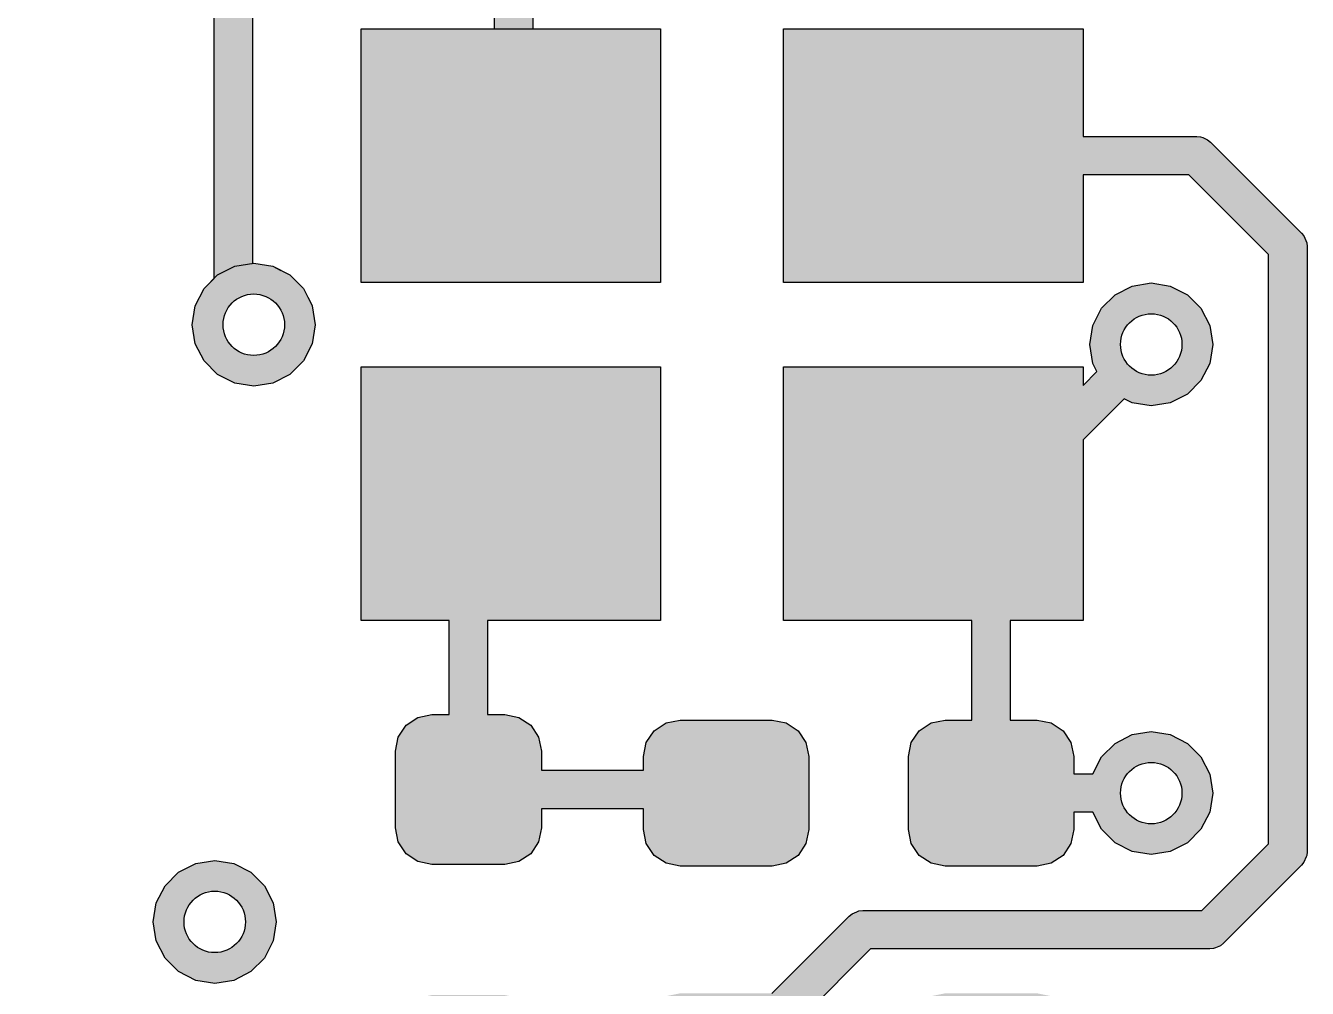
# Model space of a CAD drawing. Header units: millimetres. Extents: x -3894 to -3474, y -291 to 6.
# Drawn here: x -3812.19 to -3803.85, y -75.62 to -69.35 of the extents above; entities that cross this region are included whole.
import ezdxf

# ---------------------------------------------------------------- set-up
doc = ezdxf.new("R2010")
doc.units = ezdxf.units.MM
doc.layers.add('BLACK', color=7, linetype='Continuous')

msp = doc.modelspace()

# ---------------------------------------------------------------- hatches: boundary and pattern name
h = msp.add_hatch(color=256)
h.dxf.hatch_style = 1
h.paths.add_polyline_path([(-3810.3541, -67.9259), (-3810.3721, -67.835), (-3810.4236, -67.7579), (-3810.5007, -67.7065), (-3810.5916, -67.6884), (-3811.0916, -67.6884), (-3811.1824, -67.7065), (-3811.2595, -67.7579), (-3811.311, -67.835), (-3811.3291, -67.9259), (-3811.3291, -68.4009), (-3811.311, -68.4918), (-3811.2595, -68.5688), (-3811.1824, -68.6203), (-3811.0916, -68.6384), (-3810.9666, -68.6384), (-3810.9666, -70.9962), (-3810.9442, -70.9738), (-3810.8327, -70.917), (-3810.7166, -70.8986), (-3810.7166, -68.6384), (-3810.5916, -68.6384), (-3810.5007, -68.6203), (-3810.4236, -68.5688), (-3810.3721, -68.4918), (-3810.3541, -68.4009)])
h.paths.add_polyline_path([(-3808.5291, -67.9259), (-3808.5471, -67.835), (-3808.5986, -67.7579), (-3808.6757, -67.7065), (-3808.7666, -67.6884), (-3809.2666, -67.6884), (-3809.3574, -67.7065), (-3809.4345, -67.7579), (-3809.486, -67.835), (-3809.5041, -67.9259), (-3809.5041, -68.4009), (-3809.486, -68.4918), (-3809.4345, -68.5688), (-3809.3574, -68.6203), (-3809.2666, -68.6384), (-3809.1416, -68.6384), (-3809.1416, -69.3724), (-3808.8916, -69.3724), (-3808.8916, -68.6384), (-3808.7666, -68.6384), (-3808.6757, -68.6203), (-3808.5986, -68.5688), (-3808.5471, -68.4918), (-3808.5291, -68.4009)])
h = msp.add_hatch(color=256)
h.dxf.hatch_style = 1
h.paths.add_polyline_path([(-3805.3111, -70.3224), (-3804.6218, -70.3224), (-3804.1031, -70.8412), (-3804.1031, -74.6746), (-3804.5378, -75.1094), (-3806.7456, -75.1094), (-3806.7699, -75.1118), (-3806.7831, -75.1172), (-3806.815, -75.1304), (-3806.8339, -75.146), (-3807.3363, -75.6484), (-3807.9346, -75.6484), (-3808.0254, -75.6665), (-3808.1025, -75.7179), (-3808.154, -75.795), (-3808.1721, -75.8859), (-3808.1721, -76.3609), (-3808.154, -76.4518), (-3808.1483, -76.4603), (-3808.6312, -76.9433), (-3808.6467, -76.9622), (-3808.6654, -77.0073), (-3808.6678, -77.0316), (-3808.6678, -78.2666), (-3808.6708, -78.2686), (-3808.6871, -78.2929), (-3808.6928, -78.3216), (-3808.6928, -79.7716), (-3808.6871, -79.8003), (-3808.6708, -79.8247), (-3808.6465, -79.8409), (-3808.6178, -79.8466), (-3808.4678, -79.8466), (-3808.4391, -79.8409), (-3808.4148, -79.8247), (-3808.3985, -79.8003), (-3808.3928, -79.7716), (-3808.3928, -78.3216), (-3808.3985, -78.2929), (-3808.4148, -78.2686), (-3808.4178, -78.2666), (-3808.4178, -77.0834), (-3807.9328, -76.5984), (-3807.3346, -76.5984), (-3807.2437, -76.5803), (-3807.1666, -76.5288), (-3807.1151, -76.4518), (-3807.0971, -76.3609), (-3807.0971, -75.8859), (-3807.1151, -75.795), (-3807.1208, -75.7864), (-3806.6938, -75.3594), (-3804.4861, -75.3594), (-3804.4617, -75.357), (-3804.4166, -75.3383), (-3804.3977, -75.3228), (-3803.8897, -74.8148), (-3803.8741, -74.7958), (-3803.8555, -74.7508), (-3803.8531, -74.7264), (-3803.8531, -70.7894), (-3803.8555, -70.765), (-3803.8741, -70.7199), (-3803.8897, -70.701), (-3804.4817, -70.109), (-3804.5006, -70.0934), (-3804.5325, -70.0802), (-3804.5457, -70.0748), (-3804.5701, -70.0724), (-3805.3111, -70.0724), (-3805.3111, -69.3724), (-3807.2611, -69.3724), (-3807.2611, -71.0224), (-3805.3111, -71.0224)])
h.paths.add_polyline_path([(-3805.3111, -72.0467), (-3805.0437, -71.7794), (-3804.9907, -71.8064), (-3804.8671, -71.8259), (-3804.7434, -71.8064), (-3804.6319, -71.7496), (-3804.5434, -71.6611), (-3804.4866, -71.5496), (-3804.4671, -71.4259), (-3804.4866, -71.3023), (-3804.5434, -71.1908), (-3804.6319, -71.1023), (-3804.7434, -71.0455), (-3804.8671, -71.0259), (-3804.9907, -71.0455), (-3805.1022, -71.1023), (-3805.1907, -71.1908), (-3805.2475, -71.3023), (-3805.2671, -71.4259), (-3805.2475, -71.5496), (-3805.2205, -71.6026), (-3805.3111, -71.6932), (-3805.3111, -71.5724), (-3807.2611, -71.5724), (-3807.2611, -73.2224), (-3806.0346, -73.2224), (-3806.0346, -73.8704), (-3806.2096, -73.8704), (-3806.3004, -73.8885), (-3806.3775, -73.9399), (-3806.429, -74.017), (-3806.4471, -74.1079), (-3806.4471, -74.5829), (-3806.429, -74.6738), (-3806.3775, -74.7508), (-3806.3004, -74.8023), (-3806.2096, -74.8204), (-3805.6096, -74.8204), (-3805.5187, -74.8023), (-3805.4416, -74.7508), (-3805.3901, -74.6738), (-3805.3721, -74.5829), (-3805.3721, -74.4704), (-3805.2468, -74.4704), (-3805.1907, -74.5805), (-3805.1022, -74.669), (-3804.9907, -74.7258), (-3804.8671, -74.7454), (-3804.7434, -74.7258), (-3804.6319, -74.669), (-3804.5434, -74.5805), (-3804.4866, -74.469), (-3804.4671, -74.3454), (-3804.4866, -74.2218), (-3804.5434, -74.1103), (-3804.6319, -74.0218), (-3804.7434, -73.965), (-3804.8671, -73.9454), (-3804.9907, -73.965), (-3805.1022, -74.0218), (-3805.1907, -74.1103), (-3805.2468, -74.2204), (-3805.3721, -74.2204), (-3805.3721, -74.1079), (-3805.3901, -74.017), (-3805.4416, -73.9399), (-3805.5187, -73.8885), (-3805.6096, -73.8704), (-3805.7846, -73.8704), (-3805.7846, -73.2224), (-3805.3111, -73.2224)], flags=17)
h.paths.add_polyline_path([(-3805.0671, -71.4259, -1), (-3804.6671, -71.4259, -1)], flags=16)
h.paths.add_polyline_path([(-3804.6671, -74.3454, -1), (-3805.0671, -74.3454, -1)], flags=16)
h.paths.add_polyline_path([(-3808.0611, -71.5724), (-3810.0111, -71.5724), (-3810.0111, -73.2224), (-3809.4371, -73.2224), (-3809.4371, -73.8344), (-3809.5496, -73.8344), (-3809.6404, -73.8525), (-3809.7175, -73.9039), (-3809.769, -73.981), (-3809.7871, -74.0719), (-3809.7871, -74.5719), (-3809.769, -74.6628), (-3809.7175, -74.7398), (-3809.6404, -74.7913), (-3809.5496, -74.8094), (-3809.0746, -74.8094), (-3808.9837, -74.7913), (-3808.9066, -74.7398), (-3808.8551, -74.6628), (-3808.8371, -74.5719), (-3808.8371, -74.4469), (-3808.1721, -74.4469), (-3808.1721, -74.5829), (-3808.154, -74.6738), (-3808.1025, -74.7508), (-3808.0254, -74.8023), (-3807.9346, -74.8204), (-3807.3346, -74.8204), (-3807.2437, -74.8023), (-3807.1666, -74.7508), (-3807.1151, -74.6738), (-3807.0971, -74.5829), (-3807.0971, -74.1079), (-3807.1151, -74.017), (-3807.1666, -73.9399), (-3807.2437, -73.8885), (-3807.3346, -73.8704), (-3807.9346, -73.8704), (-3808.0254, -73.8885), (-3808.1025, -73.9399), (-3808.154, -74.017), (-3808.1721, -74.1079), (-3808.1721, -74.1969), (-3808.8371, -74.1969), (-3808.8371, -74.0719), (-3808.8551, -73.981), (-3808.9066, -73.9039), (-3808.9837, -73.8525), (-3809.0746, -73.8344), (-3809.1871, -73.8344), (-3809.1871, -73.2224), (-3808.0611, -73.2224)])
h.paths.add_polyline_path([(-3808.0611, -69.3724), (-3808.8916, -69.3724), (-3810.0111, -69.3724), (-3810.0111, -71.0224), (-3808.0611, -71.0224)])
h.paths.add_polyline_path([(-3808.8371, -75.8969), (-3808.8551, -75.806), (-3808.9066, -75.7289), (-3808.9837, -75.6775), (-3809.0746, -75.6594), (-3809.5496, -75.6594), (-3809.6404, -75.6775), (-3809.7175, -75.7289), (-3809.769, -75.806), (-3809.7871, -75.8969), (-3809.7871, -76.3969), (-3809.769, -76.4878), (-3809.7175, -76.5648), (-3809.6404, -76.6163), (-3809.5496, -76.6344), (-3809.1678, -76.6344), (-3809.1678, -78.2666), (-3809.1708, -78.2686), (-3809.1871, -78.2929), (-3809.1928, -78.3216), (-3809.1928, -79.7716), (-3809.1871, -79.8003), (-3809.1708, -79.8247), (-3809.1465, -79.8409), (-3809.1178, -79.8466), (-3808.9678, -79.8466), (-3808.9391, -79.8409), (-3808.9148, -79.8247), (-3808.8985, -79.8003), (-3808.8928, -79.7716), (-3808.8928, -78.3216), (-3808.8985, -78.2929), (-3808.9148, -78.2686), (-3808.9178, -78.2666), (-3808.9178, -76.5723), (-3808.9066, -76.5648), (-3808.8551, -76.4878), (-3808.8371, -76.3969)])
h.paths.add_polyline_path([(-3805.3721, -76.2484), (-3805.2468, -76.2484), (-3805.1907, -76.3585), (-3805.1022, -76.447), (-3804.9907, -76.5038), (-3804.8671, -76.5234), (-3804.7434, -76.5038), (-3804.6319, -76.447), (-3804.5434, -76.3585), (-3804.4866, -76.247), (-3804.4671, -76.1234), (-3804.4866, -75.9998), (-3804.5434, -75.8883), (-3804.6319, -75.7998), (-3804.7434, -75.743), (-3804.8671, -75.7234), (-3804.9907, -75.743), (-3805.1022, -75.7998), (-3805.1907, -75.8883), (-3805.2468, -75.9984), (-3805.3721, -75.9984), (-3805.3721, -75.8859), (-3805.3901, -75.795), (-3805.4416, -75.7179), (-3805.5187, -75.6665), (-3805.6096, -75.6484), (-3806.2096, -75.6484), (-3806.3004, -75.6665), (-3806.3775, -75.7179), (-3806.429, -75.795), (-3806.4471, -75.8859), (-3806.4471, -76.3609), (-3806.429, -76.4518), (-3806.3775, -76.5288), (-3806.3004, -76.5803), (-3806.2096, -76.5984), (-3805.6096, -76.5984), (-3805.5187, -76.5803), (-3805.4416, -76.5288), (-3805.3901, -76.4518), (-3805.3721, -76.3609)], flags=17)
h.paths.add_polyline_path([(-3805.0671, -76.1234, -1), (-3804.6671, -76.1234, -1)], flags=16)
h.paths.add_polyline_path([(-3810.4739, -70.9738), (-3810.5854, -70.917), (-3810.7091, -70.8974), (-3810.8327, -70.917), (-3810.9442, -70.9738), (-3811.0327, -71.0623), (-3811.0895, -71.1738), (-3811.1091, -71.2974), (-3811.0895, -71.421), (-3811.0327, -71.5325), (-3810.9442, -71.621), (-3810.8327, -71.6778), (-3810.7091, -71.6974), (-3810.5854, -71.6778), (-3810.4739, -71.621), (-3810.3854, -71.5325), (-3810.3286, -71.421), (-3810.3091, -71.2974), (-3810.3286, -71.1738), (-3810.3854, -71.0623)])
h.paths.add_polyline_path([(-3810.5091, -71.2974, -1), (-3810.9091, -71.2974, -1)], flags=16)
h = msp.add_hatch(color=256)
h.dxf.hatch_style = 1
h.paths.add_polyline_path([(-3810.7279, -74.8598), (-3810.8394, -74.803), (-3810.9631, -74.7834), (-3811.0867, -74.803), (-3811.1982, -74.8598), (-3811.2867, -74.9483), (-3811.3435, -75.0598), (-3811.3631, -75.1834), (-3811.3435, -75.307), (-3811.2867, -75.4185), (-3811.1982, -75.507), (-3811.0867, -75.5638), (-3810.9631, -75.5834), (-3810.8394, -75.5638), (-3810.7279, -75.507), (-3810.6394, -75.4185), (-3810.5826, -75.307), (-3810.5631, -75.1834), (-3810.5826, -75.0598), (-3810.6394, -74.9483)])
h.paths.add_polyline_path([(-3810.7631, -75.1834, -1), (-3811.1631, -75.1834, -1)], flags=16)

# ---------------------------------------------------------------- linework, layer by layer
at = {"layer": 'BLACK', "linetype": 'Continuous'}
for p, q in [((-3810.9666, -70.9962), (-3810.9666, -68.6384)), ((-3810.7166, -68.6384), (-3810.7166, -70.8986)), ((-3809.1416, -69.3724), (-3809.1416, -68.6384)), ((-3808.8916, -68.6384), (-3808.8916, -69.3724)), ((-3810.0111, -70.4226), (-3810.0111, -69.3724)), ((-3810.0111, -69.3724), (-3808.0611, -69.3724)), ((-3810.0111, -71.0224), (-3810.0111, -69.3724)), ((-3810.0111, -69.3724), (-3809.1416, -69.3724)), ((-3808.8916, -69.3724), (-3808.0611, -69.3724)), ((-3808.0611, -69.3724), (-3808.0611, -71.0224)), ((-3808.0611, -69.3724), (-3808.0611, -71.0224)), ((-3807.2611, -71.0224), (-3807.2611, -69.3724)), ((-3807.2611, -69.3724), (-3805.3111, -69.3724)), ((-3807.2611, -71.0224), (-3807.2611, -69.3724)), ((-3807.2611, -69.3724), (-3805.3111, -69.3724)), ((-3805.3111, -69.3724), (-3805.3111, -70.0724)), ((-3805.3111, -69.3724), (-3805.3111, -70.0724)), ((-3805.3111, -70.0724), (-3804.5701, -70.0724)), ((-3805.3111, -70.0724), (-3804.5701, -70.0724)), ((-3804.5701, -70.0724), (-3804.5457, -70.0748)), ((-3804.5701, -70.0724), (-3804.5457, -70.0748)), ((-3804.5457, -70.0748), (-3804.5457, -70.0748)), ((-3804.5457, -70.0748), (-3804.5325, -70.0802)), ((-3804.5457, -70.0748), (-3804.5457, -70.0748)), ((-3804.5457, -70.0748), (-3804.5325, -70.0802)), ((-3804.5325, -70.0802), (-3804.5006, -70.0934)), ((-3804.5325, -70.0802), (-3804.5006, -70.0934)), ((-3804.5006, -70.0934), (-3804.5006, -70.0935)), ((-3804.5006, -70.0934), (-3804.5006, -70.0935)), ((-3804.5006, -70.0935), (-3804.4817, -70.109)), ((-3804.5006, -70.0935), (-3804.4817, -70.109)), ((-3804.4817, -70.109), (-3803.8897, -70.701)), ((-3804.4817, -70.109), (-3803.8897, -70.701)), ((-3804.6218, -70.3224), (-3805.3111, -70.3224)), ((-3805.3111, -70.3224), (-3805.3111, -71.0224)), ((-3804.6218, -70.3224), (-3805.3111, -70.3224)), ((-3805.3111, -70.3224), (-3805.3111, -71.0224)), ((-3804.1031, -70.8412), (-3804.6218, -70.3224)), ((-3804.1031, -70.8412), (-3804.6218, -70.3224)), ((-3803.8897, -70.701), (-3803.8741, -70.7199)), ((-3803.8897, -70.701), (-3803.8741, -70.7199)), ((-3803.8741, -70.7199), (-3803.8741, -70.7199)), ((-3803.8741, -70.7199), (-3803.8555, -70.765)), ((-3803.8741, -70.7199), (-3803.8741, -70.7199)), ((-3803.8741, -70.7199), (-3803.8555, -70.765)), ((-3810.0111, -71.0224), (-3810.0111, -70.7762)), ((-3803.8555, -70.765), (-3803.8531, -70.7894)), ((-3803.8555, -70.765), (-3803.8531, -70.7894)), ((-3803.8531, -70.7894), (-3803.8531, -74.7264)), ((-3803.8531, -70.7894), (-3803.8531, -74.7264)), ((-3810.8327, -70.917), (-3810.7091, -70.8974)), ((-3810.7166, -70.8986), (-3810.7091, -70.8974)), ((-3810.7091, -70.8974), (-3810.5854, -70.917)), ((-3810.7091, -70.8974), (-3810.5854, -70.917)), ((-3804.1031, -74.6746), (-3804.1031, -70.8412)), ((-3804.1031, -74.6746), (-3804.1031, -70.8412)), ((-3811.0327, -71.0623), (-3810.9442, -70.9738)), ((-3811.0327, -71.0623), (-3810.9666, -70.9962)), ((-3810.9442, -70.9738), (-3810.8327, -70.917)), ((-3810.5854, -70.917), (-3810.5324, -70.944)), ((-3810.5854, -70.917), (-3810.4739, -70.9738)), ((-3810.4739, -70.9738), (-3810.3854, -71.0623)), ((-3811.0895, -71.1738), (-3811.0327, -71.0623)), ((-3811.0895, -71.1738), (-3811.0327, -71.0623)), ((-3810.3854, -71.0623), (-3810.3286, -71.1738)), ((-3808.0611, -71.0224), (-3810.0111, -71.0224)), ((-3808.0611, -71.0224), (-3810.0111, -71.0224)), ((-3805.3111, -71.0224), (-3807.2611, -71.0224)), ((-3805.3111, -71.0224), (-3807.2611, -71.0224)), ((-3805.1022, -71.1023), (-3804.9907, -71.0455)), ((-3805.1022, -71.1023), (-3804.9907, -71.0455)), ((-3804.9907, -71.0455), (-3804.8671, -71.0259)), ((-3804.9907, -71.0455), (-3804.8671, -71.0259)), ((-3804.8671, -71.0259), (-3804.7434, -71.0455)), ((-3804.8671, -71.0259), (-3804.7434, -71.0455)), ((-3804.7434, -71.0455), (-3804.6319, -71.1023)), ((-3804.7434, -71.0455), (-3804.6319, -71.1023)), ((-3810.3556, -71.1207), (-3810.3286, -71.1738)), ((-3805.1907, -71.1908), (-3805.1022, -71.1023)), ((-3805.1907, -71.1908), (-3805.1022, -71.1023)), ((-3804.6319, -71.1023), (-3804.5434, -71.1908)), ((-3804.6319, -71.1023), (-3804.5434, -71.1908)), ((-3811.1091, -71.2974), (-3811.0895, -71.1738)), ((-3811.1091, -71.2974), (-3811.0895, -71.1738)), ((-3810.3286, -71.1738), (-3810.3091, -71.2974)), ((-3810.3286, -71.1738), (-3810.3091, -71.2974)), ((-3805.2475, -71.3023), (-3805.1907, -71.1908)), ((-3805.2475, -71.3023), (-3805.1907, -71.1908)), ((-3804.5434, -71.1908), (-3804.4866, -71.3023)), ((-3804.5434, -71.1908), (-3804.4866, -71.3023)), ((-3811.0895, -71.421), (-3811.1091, -71.2974)), ((-3811.0895, -71.421), (-3811.1091, -71.2974)), ((-3810.3091, -71.2974), (-3810.3286, -71.421)), ((-3810.3091, -71.2974), (-3810.3286, -71.421)), ((-3805.2671, -71.4259), (-3805.2475, -71.3023)), ((-3805.2671, -71.4259), (-3805.2475, -71.3023)), ((-3804.4866, -71.3023), (-3804.4671, -71.4259)), ((-3804.4866, -71.3023), (-3804.4671, -71.4259)), ((-3811.0327, -71.5325), (-3811.0895, -71.421)), ((-3811.0327, -71.5325), (-3811.0895, -71.421)), ((-3810.3286, -71.421), (-3810.3854, -71.5325)), ((-3810.3286, -71.421), (-3810.3854, -71.5325)), ((-3805.2475, -71.5496), (-3805.2671, -71.4259)), ((-3805.2475, -71.5496), (-3805.2671, -71.4259)), ((-3804.4671, -71.4259), (-3804.4866, -71.5496)), ((-3804.4671, -71.4259), (-3804.4866, -71.5496)), ((-3810.9442, -71.621), (-3811.0327, -71.5325)), ((-3810.9442, -71.621), (-3811.0327, -71.5325)), ((-3810.3854, -71.5325), (-3810.4739, -71.621)), ((-3810.3854, -71.5325), (-3810.4739, -71.621)), ((-3810.0111, -73.2224), (-3810.0111, -71.5724)), ((-3810.0111, -71.5724), (-3808.0611, -71.5724)), ((-3810.0111, -73.2224), (-3810.0111, -71.5724)), ((-3810.0111, -71.5724), (-3808.0611, -71.5724)), ((-3808.0611, -71.5724), (-3808.0611, -73.2224)), ((-3808.0611, -71.5724), (-3808.0611, -73.2224)), ((-3807.2611, -73.2224), (-3807.2611, -71.5724)), ((-3807.2611, -71.5724), (-3805.3111, -71.5724)), ((-3807.2611, -73.2224), (-3807.2611, -71.5724)), ((-3807.2611, -71.5724), (-3805.3111, -71.5724)), ((-3805.3111, -71.5724), (-3805.3111, -71.6932)), ((-3805.3111, -71.5724), (-3805.3111, -71.6932)), ((-3805.2205, -71.6026), (-3805.2475, -71.5496)), ((-3805.2205, -71.6026), (-3805.2475, -71.5496)), ((-3804.4866, -71.5496), (-3804.5434, -71.6611)), ((-3804.4866, -71.5496), (-3804.5434, -71.6611)), ((-3810.8327, -71.6778), (-3810.9442, -71.621)), ((-3810.8327, -71.6778), (-3810.9442, -71.621)), ((-3810.4739, -71.621), (-3810.5854, -71.6778)), ((-3810.4739, -71.621), (-3810.5854, -71.6778)), ((-3805.3111, -71.6932), (-3805.2205, -71.6026)), ((-3805.3111, -71.6932), (-3805.2205, -71.6026)), ((-3804.5434, -71.6611), (-3804.6319, -71.7496)), ((-3804.5434, -71.6611), (-3804.6319, -71.7496)), ((-3810.7091, -71.6974), (-3810.8327, -71.6778)), ((-3810.7091, -71.6974), (-3810.8327, -71.6778)), ((-3810.5854, -71.6778), (-3810.7091, -71.6974)), ((-3810.5854, -71.6778), (-3810.7091, -71.6974)), ((-3804.6319, -71.7496), (-3804.7434, -71.8064)), ((-3804.6319, -71.7496), (-3804.7434, -71.8064)), ((-3805.0437, -71.7794), (-3805.3111, -72.0467)), ((-3805.0437, -71.7794), (-3805.3111, -72.0467)), ((-3804.9907, -71.8064), (-3805.0437, -71.7794)), ((-3804.9907, -71.8064), (-3805.0437, -71.7794)), ((-3804.8671, -71.8259), (-3804.9907, -71.8064)), ((-3804.8671, -71.8259), (-3804.9907, -71.8064)), ((-3804.7434, -71.8064), (-3804.8671, -71.8259)), ((-3804.7434, -71.8064), (-3804.8671, -71.8259)), ((-3805.3111, -72.0467), (-3805.3111, -73.2224)), ((-3805.3111, -72.0467), (-3805.3111, -73.2224)), ((-3809.4371, -73.2224), (-3810.0111, -73.2224)), ((-3809.4371, -73.2224), (-3810.0111, -73.2224)), ((-3809.4371, -73.8344), (-3809.4371, -73.2224)), ((-3809.4371, -73.8344), (-3809.4371, -73.2224)), ((-3808.0611, -73.2224), (-3809.1871, -73.2224)), ((-3809.1871, -73.2224), (-3809.1871, -73.8344)), ((-3808.0611, -73.2224), (-3809.1871, -73.2224)), ((-3809.1871, -73.2224), (-3809.1871, -73.8344)), ((-3806.0346, -73.2224), (-3807.2611, -73.2224)), ((-3806.0346, -73.2224), (-3807.2611, -73.2224)), ((-3806.0346, -73.8704), (-3806.0346, -73.2224)), ((-3806.0346, -73.8704), (-3806.0346, -73.2224)), ((-3805.3111, -73.2224), (-3805.7846, -73.2224)), ((-3805.7846, -73.2224), (-3805.7846, -73.8704)), ((-3805.3111, -73.2224), (-3805.7846, -73.2224)), ((-3805.7846, -73.2224), (-3805.7846, -73.8704)), ((-3809.6404, -73.8525), (-3809.5496, -73.8344)), ((-3809.6404, -73.8525), (-3809.5496, -73.8344)), ((-3809.5496, -73.8344), (-3809.4371, -73.8344)), ((-3809.5496, -73.8344), (-3809.4371, -73.8344)), ((-3809.1871, -73.8344), (-3809.0746, -73.8344)), ((-3809.1871, -73.8344), (-3809.0746, -73.8344)), ((-3809.0746, -73.8344), (-3808.9837, -73.8525)), ((-3809.0746, -73.8344), (-3808.9837, -73.8525)), ((-3809.769, -73.981), (-3809.7175, -73.9039)), ((-3809.769, -73.981), (-3809.7175, -73.9039)), ((-3809.7175, -73.9039), (-3809.6404, -73.8525)), ((-3809.7175, -73.9039), (-3809.6404, -73.8525)), ((-3808.9837, -73.8525), (-3808.9066, -73.9039)), ((-3808.9837, -73.8525), (-3808.9066, -73.9039)), ((-3808.9066, -73.9039), (-3808.8551, -73.981)), ((-3808.9066, -73.9039), (-3808.8551, -73.981)), ((-3808.1025, -73.9399), (-3808.0254, -73.8885)), ((-3808.1025, -73.9399), (-3808.0254, -73.8885)), ((-3808.0254, -73.8885), (-3807.9346, -73.8704)), ((-3808.0254, -73.8885), (-3807.9346, -73.8704)), ((-3807.9346, -73.8704), (-3807.3346, -73.8704)), ((-3807.9346, -73.8704), (-3807.3346, -73.8704)), ((-3807.3346, -73.8704), (-3807.2437, -73.8885)), ((-3807.3346, -73.8704), (-3807.2437, -73.8885)), ((-3807.2437, -73.8885), (-3807.1666, -73.9399)), ((-3807.2437, -73.8885), (-3807.1666, -73.9399)), ((-3806.3775, -73.9399), (-3806.3004, -73.8885)), ((-3806.3775, -73.9399), (-3806.3004, -73.8885)), ((-3806.3004, -73.8885), (-3806.2096, -73.8704)), ((-3806.3004, -73.8885), (-3806.2096, -73.8704)), ((-3806.2096, -73.8704), (-3806.0346, -73.8704)), ((-3806.2096, -73.8704), (-3806.0346, -73.8704)), ((-3805.7846, -73.8704), (-3805.6096, -73.8704)), ((-3805.7846, -73.8704), (-3805.6096, -73.8704)), ((-3805.6096, -73.8704), (-3805.5187, -73.8885)), ((-3805.6096, -73.8704), (-3805.5187, -73.8885)), ((-3805.5187, -73.8885), (-3805.4416, -73.9399)), ((-3805.5187, -73.8885), (-3805.4416, -73.9399)), ((-3809.7871, -74.0719), (-3809.769, -73.981)), ((-3809.7871, -74.0719), (-3809.769, -73.981)), ((-3808.8551, -73.981), (-3808.8371, -74.0719)), ((-3808.8551, -73.981), (-3808.8371, -74.0719)), ((-3808.154, -74.017), (-3808.1025, -73.9399)), ((-3808.154, -74.017), (-3808.1025, -73.9399)), ((-3807.1666, -73.9399), (-3807.1151, -74.017)), ((-3807.1666, -73.9399), (-3807.1151, -74.017)), ((-3806.429, -74.017), (-3806.3775, -73.9399)), ((-3806.429, -74.017), (-3806.3775, -73.9399)), ((-3805.4416, -73.9399), (-3805.3901, -74.017)), ((-3805.4416, -73.9399), (-3805.3901, -74.017)), ((-3805.1022, -74.0218), (-3804.9907, -73.965)), ((-3805.1022, -74.0218), (-3804.9907, -73.965)), ((-3804.9907, -73.965), (-3804.8671, -73.9454)), ((-3804.9907, -73.965), (-3804.8671, -73.9454)), ((-3804.8671, -73.9454), (-3804.7434, -73.965)), ((-3804.8671, -73.9454), (-3804.7434, -73.965)), ((-3804.7434, -73.965), (-3804.6319, -74.0218)), ((-3804.7434, -73.965), (-3804.6319, -74.0218)), ((-3809.7871, -74.5719), (-3809.7871, -74.0719)), ((-3809.7871, -74.5719), (-3809.7871, -74.0719)), ((-3808.8371, -74.0719), (-3808.8371, -74.1969)), ((-3808.8371, -74.0719), (-3808.8371, -74.1969)), ((-3808.1721, -74.1079), (-3808.154, -74.017)), ((-3808.1721, -74.1079), (-3808.154, -74.017)), ((-3807.1151, -74.017), (-3807.0971, -74.1079)), ((-3807.1151, -74.017), (-3807.0971, -74.1079)), ((-3806.4471, -74.1079), (-3806.429, -74.017)), ((-3806.4471, -74.1079), (-3806.429, -74.017)), ((-3805.3901, -74.017), (-3805.3721, -74.1079)), ((-3805.3901, -74.017), (-3805.3721, -74.1079)), ((-3805.1907, -74.1103), (-3805.1022, -74.0218)), ((-3805.1907, -74.1103), (-3805.1022, -74.0218)), ((-3804.6319, -74.0218), (-3804.5434, -74.1103)), ((-3804.6319, -74.0218), (-3804.5434, -74.1103)), ((-3808.1721, -74.1969), (-3808.1721, -74.1079)), ((-3808.1721, -74.1969), (-3808.1721, -74.1079)), ((-3807.0971, -74.1079), (-3807.0971, -74.5829)), ((-3807.0971, -74.1079), (-3807.0971, -74.5829)), ((-3806.4471, -74.5829), (-3806.4471, -74.1079)), ((-3806.4471, -74.5829), (-3806.4471, -74.1079)), ((-3805.3721, -74.1079), (-3805.3721, -74.2204)), ((-3805.3721, -74.1079), (-3805.3721, -74.2204)), ((-3805.2468, -74.2204), (-3805.1907, -74.1103)), ((-3805.2468, -74.2204), (-3805.1907, -74.1103)), ((-3804.5434, -74.1103), (-3804.4866, -74.2218)), ((-3804.5434, -74.1103), (-3804.4866, -74.2218)), ((-3808.8371, -74.1969), (-3808.1721, -74.1969)), ((-3808.8371, -74.1969), (-3808.1721, -74.1969)), ((-3805.3721, -74.2204), (-3805.2468, -74.2204)), ((-3805.3721, -74.2204), (-3805.2468, -74.2204)), ((-3804.4866, -74.2218), (-3804.4671, -74.3454)), ((-3804.4866, -74.2218), (-3804.4671, -74.3454)), ((-3804.4671, -74.3454), (-3804.4866, -74.469)), ((-3804.4671, -74.3454), (-3804.4866, -74.469)), ((-3808.1721, -74.4469), (-3808.8371, -74.4469)), ((-3808.8371, -74.4469), (-3808.8371, -74.5719)), ((-3808.1721, -74.4469), (-3808.8371, -74.4469)), ((-3808.8371, -74.4469), (-3808.8371, -74.5719)), ((-3808.1721, -74.5829), (-3808.1721, -74.4469)), ((-3808.1721, -74.5829), (-3808.1721, -74.4469)), ((-3805.2468, -74.4704), (-3805.3721, -74.4704)), ((-3805.3721, -74.4704), (-3805.3721, -74.5829)), ((-3805.2468, -74.4704), (-3805.3721, -74.4704)), ((-3805.3721, -74.4704), (-3805.3721, -74.5829)), ((-3805.1907, -74.5805), (-3805.2468, -74.4704)), ((-3805.1907, -74.5805), (-3805.2468, -74.4704)), ((-3804.4866, -74.469), (-3804.5434, -74.5805)), ((-3804.4866, -74.469), (-3804.5434, -74.5805)), ((-3809.769, -74.6628), (-3809.7871, -74.5719)), ((-3809.769, -74.6628), (-3809.7871, -74.5719)), ((-3808.8371, -74.5719), (-3808.8551, -74.6628)), ((-3808.8371, -74.5719), (-3808.8551, -74.6628)), ((-3808.154, -74.6738), (-3808.1721, -74.5829)), ((-3808.154, -74.6738), (-3808.1721, -74.5829)), ((-3807.0971, -74.5829), (-3807.1151, -74.6738)), ((-3807.0971, -74.5829), (-3807.1151, -74.6738)), ((-3806.429, -74.6738), (-3806.4471, -74.5829)), ((-3806.429, -74.6738), (-3806.4471, -74.5829)), ((-3805.3721, -74.5829), (-3805.3901, -74.6738)), ((-3805.3721, -74.5829), (-3805.3901, -74.6738)), ((-3805.1022, -74.669), (-3805.1907, -74.5805)), ((-3805.1022, -74.669), (-3805.1907, -74.5805)), ((-3804.5434, -74.5805), (-3804.6319, -74.669)), ((-3804.5434, -74.5805), (-3804.6319, -74.669)), ((-3809.7175, -74.7398), (-3809.769, -74.6628)), ((-3809.7175, -74.7398), (-3809.769, -74.6628)), ((-3808.8551, -74.6628), (-3808.9066, -74.7398)), ((-3808.8551, -74.6628), (-3808.9066, -74.7398)), ((-3804.9907, -74.7258), (-3805.1022, -74.669)), ((-3804.9907, -74.7258), (-3805.1022, -74.669)), ((-3804.6319, -74.669), (-3804.7434, -74.7258)), ((-3804.6319, -74.669), (-3804.7434, -74.7258)), ((-3809.6404, -74.7913), (-3809.7175, -74.7398)), ((-3809.6404, -74.7913), (-3809.7175, -74.7398)), ((-3808.9066, -74.7398), (-3808.9837, -74.7913)), ((-3808.9066, -74.7398), (-3808.9837, -74.7913)), ((-3808.1025, -74.7508), (-3808.154, -74.6738)), ((-3808.1025, -74.7508), (-3808.154, -74.6738)), ((-3808.0254, -74.8023), (-3808.1025, -74.7508)), ((-3808.0254, -74.8023), (-3808.1025, -74.7508)), ((-3807.1666, -74.7508), (-3807.2437, -74.8023)), ((-3807.1666, -74.7508), (-3807.2437, -74.8023)), ((-3807.1151, -74.6738), (-3807.1666, -74.7508)), ((-3807.1151, -74.6738), (-3807.1666, -74.7508)), ((-3806.3775, -74.7508), (-3806.429, -74.6738)), ((-3806.3775, -74.7508), (-3806.429, -74.6738)), ((-3806.3004, -74.8023), (-3806.3775, -74.7508)), ((-3806.3004, -74.8023), (-3806.3775, -74.7508)), ((-3805.4416, -74.7508), (-3805.5187, -74.8023)), ((-3805.4416, -74.7508), (-3805.5187, -74.8023)), ((-3805.3901, -74.6738), (-3805.4416, -74.7508)), ((-3805.3901, -74.6738), (-3805.4416, -74.7508)), ((-3804.8671, -74.7454), (-3804.9907, -74.7258)), ((-3804.8671, -74.7454), (-3804.9907, -74.7258)), ((-3804.7434, -74.7258), (-3804.8671, -74.7454)), ((-3804.7434, -74.7258), (-3804.8671, -74.7454)), ((-3804.5378, -75.1094), (-3804.1031, -74.6746)), ((-3804.5378, -75.1094), (-3804.1031, -74.6746)), ((-3803.8555, -74.7508), (-3803.8595, -74.7605)), ((-3803.8555, -74.7508), (-3803.8595, -74.7605)), ((-3803.8531, -74.7264), (-3803.8555, -74.7508)), ((-3803.8531, -74.7264), (-3803.8555, -74.7508)), ((-3803.8555, -74.7508), (-3803.8555, -74.7508)), ((-3803.8555, -74.7508), (-3803.8555, -74.7508)), ((-3811.1982, -74.8598), (-3811.0867, -74.803)), ((-3811.1982, -74.8598), (-3811.0867, -74.803)), ((-3811.0867, -74.803), (-3810.9631, -74.7834)), ((-3811.0867, -74.803), (-3810.9631, -74.7834)), ((-3810.9631, -74.7834), (-3810.8394, -74.803)), ((-3810.9631, -74.7834), (-3810.8394, -74.803)), ((-3810.8394, -74.803), (-3810.7279, -74.8598)), ((-3810.8394, -74.803), (-3810.7279, -74.8598)), ((-3809.5496, -74.8094), (-3809.6404, -74.7913)), ((-3809.5496, -74.8094), (-3809.6404, -74.7913)), ((-3809.0746, -74.8094), (-3809.5496, -74.8094)), ((-3809.0746, -74.8094), (-3809.5496, -74.8094)), ((-3808.9837, -74.7913), (-3809.0746, -74.8094)), ((-3808.9837, -74.7913), (-3809.0746, -74.8094)), ((-3807.9346, -74.8204), (-3808.0254, -74.8023)), ((-3807.9346, -74.8204), (-3808.0254, -74.8023)), ((-3807.3346, -74.8204), (-3807.9346, -74.8204)), ((-3807.3346, -74.8204), (-3807.9346, -74.8204)), ((-3807.2437, -74.8023), (-3807.3346, -74.8204)), ((-3807.2437, -74.8023), (-3807.3346, -74.8204)), ((-3806.2096, -74.8204), (-3806.3004, -74.8023)), ((-3806.2096, -74.8204), (-3806.3004, -74.8023)), ((-3805.6096, -74.8204), (-3806.2096, -74.8204)), ((-3805.6096, -74.8204), (-3806.2096, -74.8204)), ((-3805.5187, -74.8023), (-3805.6096, -74.8204)), ((-3805.5187, -74.8023), (-3805.6096, -74.8204)), ((-3803.8897, -74.8148), (-3804.3977, -75.3228)), ((-3803.8897, -74.8148), (-3804.3977, -75.3228)), ((-3803.8741, -74.7958), (-3803.8897, -74.8148)), ((-3803.8741, -74.7958), (-3803.8897, -74.8148)), ((-3803.8595, -74.7605), (-3803.8741, -74.7958)), ((-3803.8595, -74.7605), (-3803.8741, -74.7958)), ((-3803.8741, -74.7958), (-3803.8741, -74.7958)), ((-3803.8741, -74.7958), (-3803.8741, -74.7958)), ((-3811.2867, -74.9483), (-3811.1982, -74.8598)), ((-3811.2867, -74.9483), (-3811.1982, -74.8598)), ((-3810.7279, -74.8598), (-3810.6394, -74.9483)), ((-3810.7279, -74.8598), (-3810.6394, -74.9483)), ((-3811.3435, -75.0598), (-3811.2867, -74.9483)), ((-3811.3435, -75.0598), (-3811.2867, -74.9483)), ((-3810.6394, -74.9483), (-3810.5826, -75.0598)), ((-3810.6394, -74.9483), (-3810.5826, -75.0598)), ((-3811.3631, -75.1834), (-3811.3435, -75.0598)), ((-3811.3631, -75.1834), (-3811.3435, -75.0598)), ((-3810.5826, -75.0598), (-3810.5631, -75.1834)), ((-3810.5826, -75.0598), (-3810.5631, -75.1834)), ((-3807.3363, -75.6484), (-3806.8339, -75.146)), ((-3807.3363, -75.6484), (-3806.8339, -75.146)), ((-3806.8339, -75.146), (-3806.815, -75.1305)), ((-3806.8339, -75.146), (-3806.815, -75.1305)), ((-3806.815, -75.1304), (-3806.7831, -75.1172)), ((-3806.815, -75.1304), (-3806.7831, -75.1172)), ((-3806.815, -75.1305), (-3806.815, -75.1304)), ((-3806.815, -75.1305), (-3806.815, -75.1304)), ((-3806.7831, -75.1172), (-3806.7699, -75.1118)), ((-3806.7831, -75.1172), (-3806.7699, -75.1118)), ((-3806.7699, -75.1118), (-3806.7456, -75.1094)), ((-3806.7699, -75.1118), (-3806.7456, -75.1094)), ((-3806.7699, -75.1118), (-3806.7699, -75.1118)), ((-3806.7699, -75.1118), (-3806.7699, -75.1118)), ((-3806.7456, -75.1094), (-3804.5378, -75.1094)), ((-3806.7456, -75.1094), (-3804.5378, -75.1094)), ((-3811.3435, -75.307), (-3811.3631, -75.1834)), ((-3811.3435, -75.307), (-3811.3631, -75.1834)), ((-3810.5631, -75.1834), (-3810.5826, -75.307)), ((-3810.5631, -75.1834), (-3810.5826, -75.307)), ((-3811.2867, -75.4185), (-3811.3435, -75.307)), ((-3811.2867, -75.4185), (-3811.3435, -75.307)), ((-3810.5826, -75.307), (-3810.6394, -75.4185)), ((-3810.5826, -75.307), (-3810.6394, -75.4185)), ((-3804.3977, -75.3228), (-3804.4166, -75.3383)), ((-3804.3977, -75.3228), (-3804.4166, -75.3383)), ((-3811.1982, -75.507), (-3811.2867, -75.4185)), ((-3811.1982, -75.507), (-3811.2867, -75.4185)), ((-3810.6394, -75.4185), (-3810.7279, -75.507)), ((-3810.6394, -75.4185), (-3810.7279, -75.507)), ((-3806.6938, -75.3594), (-3807.1208, -75.7864)), ((-3806.6938, -75.3594), (-3807.1208, -75.7864)), ((-3804.4861, -75.3594), (-3806.6938, -75.3594)), ((-3804.4861, -75.3594), (-3806.6938, -75.3594)), ((-3804.4617, -75.357), (-3804.4861, -75.3594)), ((-3804.4617, -75.357), (-3804.4861, -75.3594)), ((-3804.4485, -75.3515), (-3804.4617, -75.357)), ((-3804.4485, -75.3515), (-3804.4617, -75.357)), ((-3804.4617, -75.357), (-3804.4617, -75.357)), ((-3804.4617, -75.357), (-3804.4617, -75.357)), ((-3804.4166, -75.3383), (-3804.4485, -75.3515)), ((-3804.4166, -75.3383), (-3804.4485, -75.3515)), ((-3804.4166, -75.3383), (-3804.4166, -75.3383)), ((-3804.4166, -75.3383), (-3804.4166, -75.3383)), ((-3811.0867, -75.5638), (-3811.1982, -75.507)), ((-3811.0867, -75.5638), (-3811.1982, -75.507)), ((-3810.9631, -75.5834), (-3811.0867, -75.5638)), ((-3810.9631, -75.5834), (-3811.0867, -75.5638)), ((-3810.8394, -75.5638), (-3810.9631, -75.5834)), ((-3810.8394, -75.5638), (-3810.9631, -75.5834)), ((-3810.7279, -75.507), (-3810.8394, -75.5638)), ((-3810.7279, -75.507), (-3810.8394, -75.5638))]:
    msp.add_line(p, q, dxfattribs=at)
at = {"layer": 'BLACK'}
for centre in [(-3810.7091, -71.2974), (-3810.7091, -71.2974), (-3804.8671, -71.4259), (-3804.8671, -71.4259), (-3804.8671, -74.3454), (-3804.8671, -74.3454), (-3810.9631, -75.1834), (-3810.9631, -75.1834)]:
    msp.add_circle(centre, 0.2, dxfattribs=at)
msp.add_arc((-3808.5785, -86.2377), 33.5, 0, 180, dxfattribs=at)
msp.add_arc((-3808.5785, -86.2377), 33.5, 0, 180, dxfattribs=at)

doc.saveas('drawing.dxf')
